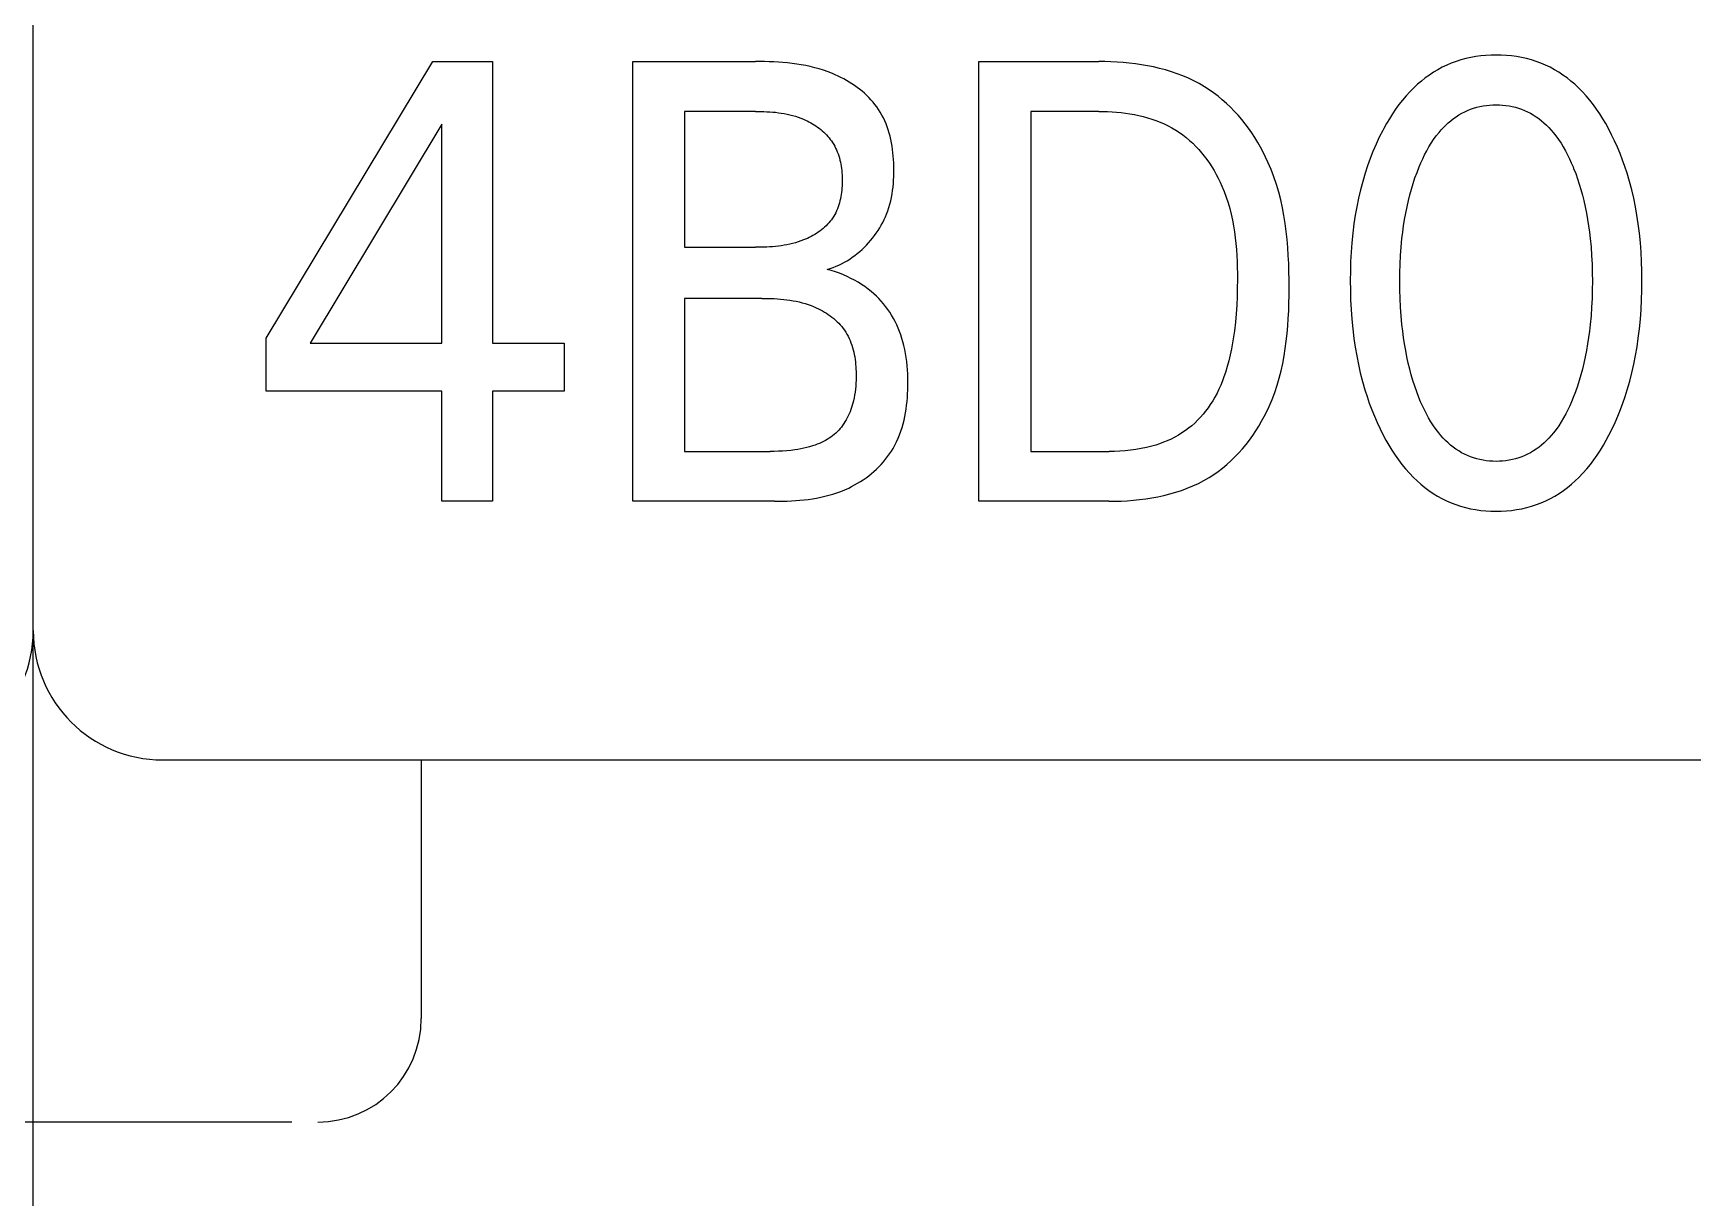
# Model space of a CAD drawing. Extents: x 10 to 952, y 6 to 232.
# Drawn here: x 757.808 to 762.495, y 145.66 to 148.95 of the extents above; entities that cross this region are included whole.
import ezdxf

# ---------------------------------------------------------------- set-up
doc = ezdxf.new("R2010")
doc.units = 0
doc.header["$LTSCALE"] = 5
doc.header["$MEASUREMENT"] = 0
doc.layers.get('0').update_dxf_attribs({"linetype": 'CONTINUOUS'})

msp = doc.modelspace()

# ---------------------------------------------------------------- linework, layer by layer
at = {"color": 7, "linetype": 'Continuous'}
for p, q in [((757.8081, 110.1429), (757.8081, 205.8637)), ((757.8081, 145.8738), (757.8081, 205.8637)), ((757.8081, 110.1429), (757.8081, 205.8637)), ((757.8081, 145.8738), (757.8081, 205.8637)), ((758.4657, 148.0879), (758.9366, 148.8696)), ((758.9366, 148.8696), (759.1054, 148.8696)), ((759.1054, 148.8696), (759.1054, 148.0738)), ((759.5014, 147.6275), (759.5014, 148.8696)), ((759.5014, 148.8696), (759.8474, 148.8696)), ((759.8604, 148.8696), (759.8474, 148.8696)), ((759.8733, 148.8694), (759.8604, 148.8696)), ((759.8863, 148.869), (759.8733, 148.8694)), ((759.8994, 148.8685), (759.8863, 148.869)), ((759.9124, 148.8678), (759.8994, 148.8685)), ((759.9254, 148.8668), (759.9124, 148.8678)), ((759.9383, 148.8657), (759.9254, 148.8668)), ((759.9513, 148.8642), (759.9383, 148.8657)), ((759.9642, 148.8625), (759.9513, 148.8642)), ((759.977, 148.8604), (759.9642, 148.8625)), ((759.9898, 148.8581), (759.977, 148.8604)), ((760.0026, 148.8554), (759.9898, 148.8581)), ((760.0152, 148.8523), (760.0026, 148.8554)), ((760.0278, 148.8488), (760.0152, 148.8523)), ((760.4788, 147.6275), (760.4788, 148.8696)), ((760.4788, 148.8696), (760.8172, 148.8696)), ((760.8344, 148.8695), (760.8172, 148.8696)), ((760.8516, 148.869), (760.8344, 148.8695)), ((760.8688, 148.8681), (760.8516, 148.869)), ((760.8861, 148.8669), (760.8688, 148.8681)), ((760.9034, 148.8652), (760.8861, 148.8669)), ((760.9207, 148.8632), (760.9034, 148.8652)), ((760.938, 148.8607), (760.9207, 148.8632)), ((760.9551, 148.8577), (760.938, 148.8607)), ((760.9722, 148.8543), (760.9551, 148.8577)), ((760.9891, 148.8504), (760.9722, 148.8543)), ((761.0058, 148.8459), (760.9891, 148.8504)), ((761.7872, 148.8534), (761.7748, 148.8466)), ((761.7999, 148.8595), (761.7872, 148.8534)), ((761.8128, 148.865), (761.7999, 148.8595)), ((761.8263, 148.87), (761.8128, 148.865)), ((761.8399, 148.8744), (761.8263, 148.87)), ((761.8537, 148.8781), (761.8399, 148.8744)), ((761.8677, 148.8812), (761.8537, 148.8781)), ((761.8819, 148.8837), (761.8677, 148.8812)), ((761.8961, 148.8857), (761.8819, 148.8837)), ((761.9105, 148.887), (761.8961, 148.8857)), ((761.9249, 148.8879), (761.9105, 148.887)), ((761.9393, 148.8881), (761.9249, 148.8879)), ((761.9537, 148.8879), (761.9393, 148.8881)), ((761.9682, 148.8871), (761.9537, 148.8879)), ((761.9825, 148.8857), (761.9682, 148.8871)), ((761.9968, 148.8838), (761.9825, 148.8857)), ((762.011, 148.8812), (761.9968, 148.8838)), ((762.025, 148.8781), (762.011, 148.8812)), ((762.0389, 148.8744), (762.025, 148.8781)), ((762.0526, 148.87), (762.0389, 148.8744)), ((762.066, 148.865), (762.0526, 148.87)), ((762.079, 148.8595), (762.066, 148.865)), ((762.0917, 148.8534), (762.079, 148.8595)), ((762.1041, 148.8466), (762.0917, 148.8534)), ((760.0402, 148.8449), (760.0278, 148.8488)), ((760.0526, 148.8406), (760.0402, 148.8449)), ((760.0649, 148.8358), (760.0526, 148.8406)), ((760.073, 148.8323), (760.0649, 148.8358)), ((760.0811, 148.8286), (760.073, 148.8323)), ((760.0891, 148.8247), (760.0811, 148.8286)), ((760.097, 148.8206), (760.0891, 148.8247)), ((760.1048, 148.8162), (760.097, 148.8206)), ((760.1125, 148.8117), (760.1048, 148.8162)), ((760.1201, 148.807), (760.1125, 148.8117)), ((760.1275, 148.802), (760.1201, 148.807)), ((761.0223, 148.8409), (761.0058, 148.8459)), ((761.0387, 148.8354), (761.0223, 148.8409)), ((761.0547, 148.8293), (761.0387, 148.8354)), ((761.0705, 148.8225), (761.0547, 148.8293)), ((761.086, 148.8152), (761.0705, 148.8225)), ((761.1011, 148.8072), (761.086, 148.8152)), ((761.1159, 148.7986), (761.1011, 148.8072)), ((761.7175, 148.8054), (761.7071, 148.7958)), ((761.7282, 148.8146), (761.7175, 148.8054)), ((761.7394, 148.8233), (761.7282, 148.8146)), ((761.7508, 148.8316), (761.7394, 148.8233)), ((761.7626, 148.8394), (761.7508, 148.8316)), ((761.7748, 148.8466), (761.7626, 148.8394)), ((762.1163, 148.8394), (762.1041, 148.8466)), ((762.1281, 148.8316), (762.1163, 148.8394)), ((762.1395, 148.8233), (762.1281, 148.8316)), ((762.1507, 148.8146), (762.1395, 148.8233)), ((762.1614, 148.8054), (762.1507, 148.8146)), ((762.1718, 148.7958), (762.1614, 148.8054)), ((760.1347, 148.7968), (760.1275, 148.802)), ((760.1418, 148.7915), (760.1347, 148.7968)), ((760.1486, 148.7859), (760.1418, 148.7915)), ((760.1553, 148.7801), (760.1486, 148.7859)), ((760.1618, 148.7742), (760.1553, 148.7801)), ((760.168, 148.768), (760.1618, 148.7742)), ((760.174, 148.7616), (760.168, 148.768)), ((760.1797, 148.7551), (760.174, 148.7616)), ((761.1289, 148.7902), (761.1159, 148.7986)), ((761.1416, 148.7813), (761.1289, 148.7902)), ((761.154, 148.7719), (761.1416, 148.7813)), ((761.1661, 148.7619), (761.154, 148.7719)), ((761.1777, 148.7516), (761.1661, 148.7619)), ((761.6747, 148.7604), (761.6649, 148.7479)), ((761.685, 148.7727), (761.6747, 148.7604)), ((761.6958, 148.7844), (761.685, 148.7727)), ((761.7071, 148.7958), (761.6958, 148.7844)), ((762.183, 148.7844), (762.1718, 148.7958)), ((762.1938, 148.7727), (762.183, 148.7844)), ((762.2041, 148.7604), (762.1938, 148.7727)), ((762.2139, 148.7478), (762.2041, 148.7604)), ((759.6475, 148.7288), (759.6475, 148.3449)), ((759.8474, 148.7288), (759.6475, 148.7288)), ((759.8474, 148.7288), (759.8555, 148.7287)), ((759.8555, 148.7287), (759.8637, 148.7286)), ((759.8637, 148.7286), (759.8718, 148.7284)), ((759.8718, 148.7284), (759.88, 148.728)), ((759.88, 148.728), (759.8882, 148.7276)), ((759.8882, 148.7276), (759.8964, 148.727)), ((759.8964, 148.727), (759.9045, 148.7262)), ((759.9045, 148.7262), (759.9126, 148.7252)), ((759.9126, 148.7252), (759.9207, 148.7241)), ((759.9207, 148.7241), (759.9288, 148.7228)), ((759.9288, 148.7228), (759.9368, 148.7212)), ((759.9368, 148.7212), (759.9448, 148.7195)), ((759.9448, 148.7195), (759.9527, 148.7175)), ((759.9527, 148.7175), (759.9606, 148.7152)), ((759.9606, 148.7152), (759.9683, 148.7127)), ((759.9683, 148.7127), (759.9761, 148.7099)), ((759.9761, 148.7099), (759.9837, 148.7068)), ((760.1852, 148.7483), (760.1797, 148.7551)), ((760.1904, 148.7414), (760.1852, 148.7483)), ((760.1953, 148.7343), (760.1904, 148.7414)), ((760.2002, 148.7265), (760.1953, 148.7343)), ((760.2047, 148.7186), (760.2002, 148.7265)), ((760.2089, 148.7104), (760.2047, 148.7186)), ((760.2128, 148.7021), (760.2089, 148.7104)), ((760.6249, 148.7288), (760.6249, 147.7683)), ((760.8172, 148.7288), (760.6249, 148.7288)), ((760.8172, 148.7288), (760.8297, 148.7287)), ((760.8297, 148.7287), (760.8423, 148.7283)), ((760.8423, 148.7283), (760.8548, 148.7276)), ((760.8548, 148.7276), (760.8675, 148.7267)), ((760.8675, 148.7267), (760.8801, 148.7255)), ((760.8801, 148.7255), (760.8927, 148.7239)), ((760.8927, 148.7239), (760.9052, 148.722)), ((760.9052, 148.722), (760.9177, 148.7198)), ((760.9177, 148.7198), (760.9302, 148.7173)), ((760.9302, 148.7173), (760.9425, 148.7143)), ((760.9425, 148.7143), (760.9547, 148.711)), ((760.9547, 148.711), (760.9667, 148.7073)), ((761.1891, 148.7407), (761.1777, 148.7516)), ((761.2, 148.7295), (761.1891, 148.7407)), ((761.2106, 148.7179), (761.2, 148.7295)), ((761.2209, 148.7059), (761.2106, 148.7179)), ((761.6465, 148.7217), (761.638, 148.7081)), ((761.6555, 148.7349), (761.6465, 148.7217)), ((761.6649, 148.7479), (761.6555, 148.7349)), ((761.8187, 148.7083), (761.8263, 148.7138)), ((761.8263, 148.7138), (761.8342, 148.7188)), ((761.8342, 148.7188), (761.8422, 148.7235)), ((761.8422, 148.7235), (761.8505, 148.7278)), ((761.8505, 148.7278), (761.8588, 148.7316)), ((761.8588, 148.7316), (761.8673, 148.7349)), ((761.8673, 148.7349), (761.8759, 148.7378)), ((761.8759, 148.7378), (761.8847, 148.7404)), ((761.8847, 148.7404), (761.8936, 148.7425)), ((761.8936, 148.7425), (761.9026, 148.7442)), ((761.9026, 148.7442), (761.9117, 148.7456)), ((761.9117, 148.7456), (761.9209, 148.7465)), ((761.9209, 148.7465), (761.9301, 148.7471)), ((761.9301, 148.7471), (761.9393, 148.7473)), ((761.9393, 148.7473), (761.9485, 148.7471)), ((761.9485, 148.7471), (761.9577, 148.7465)), ((761.9577, 148.7465), (761.9668, 148.7456)), ((761.9668, 148.7456), (761.9759, 148.7442)), ((761.9759, 148.7442), (761.9849, 148.7425)), ((761.9849, 148.7425), (761.9938, 148.7404)), ((761.9938, 148.7404), (762.0026, 148.7378)), ((762.0026, 148.7378), (762.0112, 148.7349)), ((762.0112, 148.7349), (762.0197, 148.7316)), ((762.0197, 148.7316), (762.028, 148.7278)), ((762.028, 148.7278), (762.0363, 148.7235)), ((762.0363, 148.7235), (762.0444, 148.7188)), ((762.0444, 148.7188), (762.0522, 148.7138)), ((762.0522, 148.7138), (762.0598, 148.7083)), ((762.2232, 148.7349), (762.2139, 148.7478)), ((762.2321, 148.7216), (762.2232, 148.7349)), ((762.2406, 148.7081), (762.2321, 148.7216)), ((758.9623, 148.6927), (758.5906, 148.0738)), ((758.9623, 148.0738), (758.9623, 148.6927)), ((759.9837, 148.7068), (759.9888, 148.7045)), ((759.9888, 148.7045), (759.9939, 148.702)), ((759.9939, 148.702), (759.9989, 148.6995)), ((759.9989, 148.6995), (760.0039, 148.6968)), ((760.0039, 148.6968), (760.0088, 148.6939)), ((760.0088, 148.6939), (760.0136, 148.6909)), ((760.0136, 148.6909), (760.0183, 148.6878)), ((760.0183, 148.6878), (760.023, 148.6846)), ((760.023, 148.6846), (760.0275, 148.6812)), ((760.0275, 148.6812), (760.0319, 148.6777)), ((760.0319, 148.6777), (760.0362, 148.6741)), ((760.0362, 148.6741), (760.0404, 148.6703)), ((760.0404, 148.6703), (760.0444, 148.6664)), ((760.0444, 148.6664), (760.0483, 148.6624)), ((760.0483, 148.6624), (760.0521, 148.6583)), ((760.2164, 148.6937), (760.2128, 148.7021)), ((760.2196, 148.685), (760.2164, 148.6937)), ((760.2226, 148.6763), (760.2196, 148.685)), ((760.2253, 148.6674), (760.2226, 148.6763)), ((760.2278, 148.6584), (760.2253, 148.6674)), ((760.9667, 148.7073), (760.9786, 148.7032)), ((760.9786, 148.7032), (760.9903, 148.6987)), ((760.9903, 148.6987), (761.0018, 148.6937)), ((761.0018, 148.6937), (761.013, 148.6883)), ((761.013, 148.6883), (761.024, 148.6824)), ((761.024, 148.6824), (761.0347, 148.6761)), ((761.0347, 148.6761), (761.0448, 148.6694)), ((761.0448, 148.6694), (761.0546, 148.6624)), ((761.0546, 148.6624), (761.0642, 148.6549)), ((761.2307, 148.6936), (761.2209, 148.7059)), ((761.2402, 148.681), (761.2307, 148.6936)), ((761.2492, 148.668), (761.2402, 148.681)), ((761.2579, 148.6548), (761.2492, 148.668)), ((761.6192, 148.6751), (761.6094, 148.6556)), ((761.622, 148.6804), (761.6192, 148.6751)), ((761.6298, 148.6943), (761.622, 148.6804)), ((761.638, 148.7081), (761.6298, 148.6943)), ((761.7703, 148.6596), (761.7781, 148.6694)), ((761.7781, 148.6694), (761.7842, 148.6765)), ((761.7842, 148.6765), (761.7906, 148.6834)), ((761.7906, 148.6834), (761.7973, 148.69)), ((761.7973, 148.69), (761.8042, 148.6964)), ((761.8042, 148.6964), (761.8113, 148.7025)), ((761.8113, 148.7025), (761.8187, 148.7083)), ((762.0598, 148.7083), (762.0672, 148.7025)), ((762.0672, 148.7025), (762.0744, 148.6964)), ((762.0744, 148.6964), (762.0813, 148.69)), ((762.0813, 148.69), (762.0879, 148.6834)), ((762.0879, 148.6834), (762.0943, 148.6765)), ((762.0943, 148.6765), (762.1005, 148.6694)), ((762.1005, 148.6694), (762.1083, 148.6596)), ((762.2488, 148.6943), (762.2406, 148.7081)), ((762.2565, 148.6804), (762.2488, 148.6943)), ((762.2655, 148.663), (762.2565, 148.6804)), ((762.274, 148.6454), (762.2655, 148.663)), ((760.0521, 148.6583), (760.0557, 148.6541)), ((760.0557, 148.6541), (760.0591, 148.6498)), ((760.0591, 148.6498), (760.0624, 148.6453)), ((760.0624, 148.6453), (760.0654, 148.6407)), ((760.0654, 148.6407), (760.0686, 148.6357)), ((760.0686, 148.6357), (760.0715, 148.6305)), ((760.0715, 148.6305), (760.0741, 148.6252)), ((760.0741, 148.6252), (760.0766, 148.6199)), ((760.0766, 148.6199), (760.0789, 148.6144)), ((760.2299, 148.6493), (760.2278, 148.6584)), ((760.2318, 148.6401), (760.2299, 148.6493)), ((760.2335, 148.6309), (760.2318, 148.6401)), ((760.2349, 148.6216), (760.2335, 148.6309)), ((760.2361, 148.6122), (760.2349, 148.6216)), ((761.0642, 148.6549), (761.0734, 148.647)), ((761.0734, 148.647), (761.0824, 148.6387)), ((761.0824, 148.6387), (761.091, 148.6301)), ((761.091, 148.6301), (761.0994, 148.6212)), ((761.0994, 148.6212), (761.1074, 148.6119)), ((761.2662, 148.6414), (761.2579, 148.6548)), ((761.274, 148.6277), (761.2662, 148.6414)), ((761.2815, 148.6138), (761.274, 148.6277)), ((761.5916, 148.6158), (761.5836, 148.5956)), ((761.6002, 148.6359), (761.5916, 148.6158)), ((761.6094, 148.6556), (761.6002, 148.6359)), ((761.7375, 148.6063), (761.7433, 148.6174)), ((761.7433, 148.6174), (761.7494, 148.6283)), ((761.7494, 148.6283), (761.756, 148.639)), ((761.756, 148.639), (761.7629, 148.6494)), ((761.7629, 148.6494), (761.7703, 148.6596)), ((762.1083, 148.6596), (762.1156, 148.6494)), ((762.1156, 148.6494), (762.1226, 148.639)), ((762.1226, 148.639), (762.1291, 148.6283)), ((762.1291, 148.6283), (762.1353, 148.6174)), ((762.1353, 148.6174), (762.1411, 148.6063)), ((762.282, 148.6276), (762.274, 148.6454)), ((762.2895, 148.6095), (762.282, 148.6276)), ((760.0789, 148.6144), (760.081, 148.6088)), ((760.081, 148.6088), (760.0829, 148.6031)), ((760.0829, 148.6031), (760.0846, 148.5974)), ((760.0846, 148.5974), (760.0862, 148.5915)), ((760.0862, 148.5915), (760.0875, 148.5857)), ((760.0875, 148.5857), (760.0887, 148.5797)), ((760.0887, 148.5797), (760.0897, 148.5737)), ((760.0897, 148.5737), (760.0906, 148.5676)), ((760.237, 148.6028), (760.2361, 148.6122)), ((760.2378, 148.5934), (760.237, 148.6028)), ((760.2383, 148.5839), (760.2378, 148.5934)), ((760.2387, 148.5745), (760.2383, 148.5839)), ((760.2388, 148.565), (760.2387, 148.5745)), ((761.1074, 148.6119), (761.1152, 148.6024)), ((761.1152, 148.6024), (761.1226, 148.5925)), ((761.1226, 148.5925), (761.1297, 148.5825)), ((761.1297, 148.5825), (761.1364, 148.5721)), ((761.1364, 148.5721), (761.1428, 148.5616)), ((761.2885, 148.5998), (761.2815, 148.6138)), ((761.2951, 148.5856), (761.2885, 148.5998)), ((761.3039, 148.5647), (761.2951, 148.5856)), ((761.5762, 148.5751), (761.5695, 148.5544)), ((761.5836, 148.5956), (761.5762, 148.5751)), ((761.7159, 148.5566), (761.722, 148.5721)), ((761.722, 148.5721), (761.7269, 148.5836)), ((761.7269, 148.5836), (761.732, 148.595)), ((761.732, 148.595), (761.7375, 148.6063)), ((762.1411, 148.6063), (762.1465, 148.595)), ((762.1465, 148.595), (762.1517, 148.5836)), ((762.1517, 148.5836), (762.1566, 148.5721)), ((762.1566, 148.5721), (762.1582, 148.5679)), ((762.2965, 148.5913), (762.2895, 148.6095)), ((762.303, 148.5729), (762.2965, 148.5913)), ((762.3091, 148.5544), (762.303, 148.5729)), ((760.0906, 148.5676), (760.0913, 148.5615)), ((760.0913, 148.5615), (760.0919, 148.5554)), ((760.0919, 148.5554), (760.0923, 148.5493)), ((760.0923, 148.5493), (760.0926, 148.5431)), ((760.0926, 148.5245), (760.0923, 148.5184)), ((760.0926, 148.5431), (760.0927, 148.5369)), ((760.0927, 148.5307), (760.0926, 148.5245)), ((760.0927, 148.5369), (760.0927, 148.5307)), ((760.2363, 148.5152), (760.2373, 148.525)), ((760.2373, 148.525), (760.238, 148.535)), ((760.238, 148.535), (760.2385, 148.5449)), ((760.2385, 148.5449), (760.2388, 148.555)), ((760.2388, 148.555), (760.2388, 148.565)), ((761.1428, 148.5616), (761.1489, 148.5509)), ((761.1489, 148.5509), (761.1547, 148.5401)), ((761.1547, 148.5401), (761.1601, 148.529)), ((761.1601, 148.529), (761.1652, 148.5179)), ((761.3118, 148.5435), (761.3039, 148.5647)), ((761.319, 148.5222), (761.3118, 148.5435)), ((761.3253, 148.5006), (761.319, 148.5222)), ((761.5625, 148.5309), (761.5563, 148.5073)), ((761.5695, 148.5544), (761.5625, 148.5309)), ((761.7002, 148.5092), (761.705, 148.5251)), ((761.705, 148.5251), (761.7102, 148.5409)), ((761.7102, 148.5409), (761.7159, 148.5566)), ((762.1582, 148.5679), (762.164, 148.5531)), ((762.164, 148.5531), (762.1693, 148.5381)), ((762.1693, 148.5381), (762.1742, 148.523)), ((762.1742, 148.523), (762.1788, 148.5078)), ((762.316, 148.5309), (762.3091, 148.5544)), ((762.3222, 148.5073), (762.316, 148.5309)), ((760.0863, 148.4762), (760.0848, 148.4704)), ((760.0877, 148.4821), (760.0863, 148.4762)), ((760.0888, 148.488), (760.0877, 148.4821)), ((760.0898, 148.494), (760.0888, 148.488)), ((760.0907, 148.5001), (760.0898, 148.494)), ((760.0914, 148.5061), (760.0907, 148.5001)), ((760.0919, 148.5122), (760.0914, 148.5061)), ((760.0923, 148.5184), (760.0919, 148.5122)), ((760.2271, 148.4668), (760.2296, 148.4763)), ((760.2296, 148.4763), (760.2317, 148.4859)), ((760.2317, 148.4859), (760.2335, 148.4956)), ((760.2335, 148.4956), (760.235, 148.5053)), ((760.235, 148.5053), (760.2363, 148.5152)), ((761.1652, 148.5179), (761.1716, 148.5023)), ((761.1716, 148.5023), (761.1774, 148.4865)), ((761.1774, 148.4865), (761.1826, 148.4705)), ((761.3309, 148.4788), (761.3253, 148.5006)), ((761.3358, 148.4568), (761.3309, 148.4788)), ((761.5508, 148.4834), (761.5459, 148.4595)), ((761.5563, 148.5073), (761.5508, 148.4834)), ((761.6877, 148.4593), (761.6917, 148.4771)), ((761.6917, 148.4771), (761.6958, 148.4932)), ((761.6958, 148.4932), (761.7002, 148.5092)), ((762.1788, 148.5078), (762.183, 148.4925)), ((762.183, 148.4925), (762.1868, 148.4771)), ((762.1868, 148.4771), (762.1909, 148.4593)), ((762.3278, 148.4834), (762.3222, 148.5073)), ((762.3327, 148.4595), (762.3278, 148.4834)), ((760.0686, 148.4324), (760.0654, 148.4275)), ((760.0716, 148.4375), (760.0686, 148.4324)), ((760.0743, 148.4427), (760.0716, 148.4375)), ((760.0768, 148.448), (760.0743, 148.4427)), ((760.0791, 148.4535), (760.0768, 148.448)), ((760.0812, 148.459), (760.0791, 148.4535)), ((760.0831, 148.4647), (760.0812, 148.459)), ((760.0848, 148.4704), (760.0831, 148.4647)), ((760.2109, 148.423), (760.2145, 148.4309)), ((760.2145, 148.4309), (760.2179, 148.4389)), ((760.2179, 148.4389), (760.2213, 148.4481)), ((760.2213, 148.4481), (760.2244, 148.4574)), ((760.2244, 148.4574), (760.2271, 148.4668)), ((761.1826, 148.4705), (761.1872, 148.4544)), ((761.1872, 148.4544), (761.1913, 148.4382)), ((761.1913, 148.4382), (761.1948, 148.4218)), ((761.34, 148.4347), (761.3358, 148.4568)), ((761.3436, 148.4123), (761.34, 148.4347)), ((761.5416, 148.4354), (761.5379, 148.4112)), ((761.5459, 148.4595), (761.5416, 148.4354)), ((761.6809, 148.4236), (761.6841, 148.4415)), ((761.6841, 148.4415), (761.6877, 148.4593)), ((762.1909, 148.4593), (762.1945, 148.4415)), ((762.1945, 148.4415), (762.1977, 148.4236)), ((762.337, 148.4354), (762.3327, 148.4595)), ((762.3406, 148.4112), (762.337, 148.4354)), ((760.015, 148.3812), (760.01, 148.3782)), ((760.02, 148.3843), (760.015, 148.3812)), ((760.0249, 148.3875), (760.02, 148.3843)), ((760.0296, 148.3909), (760.0249, 148.3875)), ((760.0342, 148.3944), (760.0296, 148.3909)), ((760.0387, 148.3981), (760.0342, 148.3944)), ((760.043, 148.4019), (760.0387, 148.3981)), ((760.0472, 148.4058), (760.043, 148.4019)), ((760.0512, 148.4099), (760.0472, 148.4058)), ((760.0551, 148.4141), (760.0512, 148.4099)), ((760.0587, 148.4184), (760.0551, 148.4141)), ((760.0622, 148.4229), (760.0587, 148.4184)), ((760.0654, 148.4275), (760.0622, 148.4229)), ((760.1839, 148.3779), (760.189, 148.3851)), ((760.189, 148.3851), (760.1939, 148.3924)), ((760.1939, 148.3924), (760.1985, 148.3998)), ((760.1985, 148.3998), (760.2029, 148.4074)), ((760.2029, 148.4074), (760.2071, 148.4151)), ((760.2071, 148.4151), (760.2109, 148.423)), ((761.1948, 148.4218), (761.1979, 148.4053)), ((761.1979, 148.4053), (761.2005, 148.3887)), ((761.2005, 148.3887), (761.2027, 148.372)), ((761.3466, 148.3899), (761.3436, 148.4123)), ((761.349, 148.3674), (761.3466, 148.3899)), ((761.5346, 148.3846), (761.5319, 148.3579)), ((761.5379, 148.4112), (761.5346, 148.3846)), ((761.6735, 148.3694), (761.6756, 148.3875)), ((761.6756, 148.3875), (761.6781, 148.4056)), ((761.6781, 148.4056), (761.6809, 148.4236)), ((762.1977, 148.4236), (762.2005, 148.4056)), ((762.2005, 148.4056), (762.2029, 148.3875)), ((762.2029, 148.3875), (762.205, 148.3694)), ((762.344, 148.3846), (762.3406, 148.4112)), ((762.3466, 148.3579), (762.344, 148.3846)), ((759.6475, 148.3449), (759.8474, 148.3449)), ((759.8555, 148.345), (759.8474, 148.3449)), ((759.8636, 148.3451), (759.8555, 148.345)), ((759.8718, 148.3453), (759.8636, 148.3451)), ((759.8799, 148.3456), (759.8718, 148.3453)), ((759.8881, 148.3461), (759.8799, 148.3456)), ((759.8962, 148.3466), (759.8881, 148.3461)), ((759.9043, 148.3473), (759.8962, 148.3466)), ((759.9124, 148.3482), (759.9043, 148.3473)), ((759.9205, 148.3493), (759.9124, 148.3482)), ((759.9285, 148.3505), (759.9205, 148.3493)), ((759.9366, 148.352), (759.9285, 148.3505)), ((759.9445, 148.3536), (759.9366, 148.352)), ((759.9525, 148.3555), (759.9445, 148.3536)), ((759.9604, 148.3576), (759.9525, 148.3555)), ((759.9682, 148.36), (759.9604, 148.3576)), ((759.976, 148.3627), (759.9682, 148.36)), ((759.9837, 148.3656), (759.976, 148.3627)), ((759.989, 148.3678), (759.9837, 148.3656)), ((759.9944, 148.3702), (759.989, 148.3678)), ((759.9997, 148.3727), (759.9944, 148.3702)), ((760.0049, 148.3754), (759.9997, 148.3727)), ((760.01, 148.3782), (760.0049, 148.3754)), ((760.1421, 148.3329), (760.1486, 148.3387)), ((760.1486, 148.3387), (760.155, 148.3447)), ((760.155, 148.3447), (760.1612, 148.351)), ((760.1612, 148.351), (760.1672, 148.3575)), ((760.1672, 148.3575), (760.173, 148.3641)), ((760.173, 148.3641), (760.1786, 148.3709)), ((760.1786, 148.3709), (760.1839, 148.3779)), ((761.2027, 148.372), (761.2045, 148.3553)), ((761.2045, 148.3553), (761.2059, 148.3385)), ((761.2059, 148.3385), (761.207, 148.3217)), ((761.351, 148.3447), (761.349, 148.3674)), ((761.3525, 148.322), (761.351, 148.3447)), ((761.5319, 148.3579), (761.5299, 148.3311)), ((761.6696, 148.3213), (761.6713, 148.3454)), ((761.6713, 148.3454), (761.6735, 148.3694)), ((762.205, 148.3694), (762.2073, 148.3454)), ((762.2073, 148.3454), (762.209, 148.3213)), ((762.3486, 148.3311), (762.3466, 148.3579)), ((760.0587, 148.2851), (760.067, 148.288)), ((760.067, 148.288), (760.0752, 148.2912)), ((760.0752, 148.2912), (760.0832, 148.2948)), ((760.0832, 148.2948), (760.0911, 148.2986)), ((760.0911, 148.2986), (760.0989, 148.3027)), ((760.0989, 148.3027), (760.1065, 148.3071)), ((760.1065, 148.3071), (760.1139, 148.3118)), ((760.1139, 148.3118), (760.1212, 148.3167)), ((760.1212, 148.3167), (760.1283, 148.3218)), ((760.1283, 148.3218), (760.1353, 148.3272)), ((760.1353, 148.3272), (760.1421, 148.3329)), ((761.207, 148.3217), (761.2078, 148.3048)), ((761.2078, 148.3048), (761.2083, 148.2879)), ((761.2083, 148.2879), (761.2086, 148.2711)), ((761.3536, 148.2992), (761.3525, 148.322)), ((761.3543, 148.2763), (761.3536, 148.2992)), ((761.5285, 148.3044), (761.5277, 148.2776)), ((761.5299, 148.3311), (761.5285, 148.3044)), ((761.6677, 148.2731), (761.6684, 148.2972)), ((761.6684, 148.2972), (761.6696, 148.3213)), ((762.209, 148.3213), (762.2102, 148.2972)), ((762.2102, 148.2972), (762.2108, 148.2731)), ((762.35, 148.3044), (762.3486, 148.3311)), ((762.3509, 148.2776), (762.35, 148.3044)), ((760.0503, 148.2824), (760.0587, 148.2851)), ((760.0619, 148.2791), (760.0503, 148.2824)), ((760.0734, 148.2754), (760.0619, 148.2791)), ((760.0848, 148.2714), (760.0734, 148.2754)), ((760.0961, 148.2669), (760.0848, 148.2714)), ((760.1067, 148.2622), (760.0961, 148.2669)), ((760.1171, 148.2572), (760.1067, 148.2622)), ((760.1274, 148.2518), (760.1171, 148.2572)), ((760.1375, 148.2461), (760.1274, 148.2518)), ((760.1471, 148.2401), (760.1375, 148.2461)), ((761.2087, 148.2543), (761.2085, 148.2299)), ((761.2086, 148.2711), (761.2087, 148.2543)), ((761.3547, 148.2534), (761.3543, 148.2763)), ((761.3548, 148.2305), (761.3547, 148.2534)), ((761.5277, 148.2776), (761.5274, 148.2507)), ((761.5274, 148.2507), (761.5277, 148.2235)), ((761.6675, 148.249), (761.6677, 148.2731)), ((761.6677, 148.2245), (761.6675, 148.249)), ((762.2108, 148.2731), (762.2111, 148.249)), ((762.2111, 148.249), (762.2109, 148.2245)), ((762.3511, 148.2507), (762.3509, 148.2776)), ((762.3509, 148.2235), (762.3511, 148.2507)), ((759.6475, 148.2006), (759.6475, 147.7683)), ((759.8656, 148.2006), (759.6475, 148.2006)), ((759.8656, 148.2006), (759.8744, 148.2005)), ((759.8744, 148.2005), (759.8833, 148.2004)), ((759.8833, 148.2004), (759.8921, 148.2001)), ((759.8921, 148.2001), (759.901, 148.1998)), ((759.901, 148.1998), (759.9099, 148.1992)), ((759.9099, 148.1992), (759.9187, 148.1986)), ((759.9187, 148.1986), (759.9276, 148.1977)), ((759.9276, 148.1977), (759.9364, 148.1967)), ((759.9364, 148.1967), (759.9452, 148.1955)), ((759.9452, 148.1955), (759.9539, 148.1941)), ((759.9539, 148.1941), (759.9627, 148.1924)), ((760.1565, 148.2337), (760.1471, 148.2401)), ((760.1656, 148.227), (760.1565, 148.2337)), ((760.1745, 148.2199), (760.1656, 148.227)), ((760.1819, 148.2135), (760.1745, 148.2199)), ((760.1891, 148.2068), (760.1819, 148.2135)), ((760.1961, 148.1998), (760.1891, 148.2068)), ((760.2028, 148.1926), (760.1961, 148.1998)), ((761.2078, 148.2057), (761.2067, 148.1815)), ((761.2085, 148.2299), (761.2078, 148.2057)), ((761.3542, 148.1873), (761.3546, 148.2089)), ((761.3546, 148.2089), (761.3548, 148.2305)), ((761.5277, 148.2235), (761.5285, 148.1962)), ((761.5285, 148.1962), (761.5298, 148.169)), ((761.6684, 148.2), (761.6677, 148.2245)), ((761.6695, 148.1756), (761.6684, 148.2)), ((762.2102, 148.2), (762.209, 148.1756)), ((762.2109, 148.2245), (762.2102, 148.2)), ((762.3487, 148.1692), (762.3501, 148.1963)), ((762.3501, 148.1963), (762.3509, 148.2235)), ((759.9627, 148.1924), (759.9713, 148.1905)), ((759.9713, 148.1905), (759.9799, 148.1883)), ((759.9799, 148.1883), (759.9885, 148.1859)), ((759.9885, 148.1859), (759.9969, 148.1832)), ((759.9969, 148.1832), (760.0053, 148.1801)), ((760.0053, 148.1801), (760.0136, 148.1768)), ((760.0136, 148.1768), (760.0195, 148.1742)), ((760.0195, 148.1742), (760.0254, 148.1714)), ((760.0254, 148.1714), (760.0311, 148.1685)), ((760.0311, 148.1685), (760.0368, 148.1654)), ((760.0368, 148.1654), (760.0424, 148.1621)), ((760.0424, 148.1621), (760.0479, 148.1587)), ((760.0479, 148.1587), (760.0533, 148.1551)), ((760.0533, 148.1551), (760.0586, 148.1513)), ((760.0586, 148.1513), (760.0637, 148.1474)), ((760.0637, 148.1474), (760.0687, 148.1434)), ((760.2092, 148.1852), (760.2028, 148.1926)), ((760.2154, 148.1775), (760.2092, 148.1852)), ((760.2212, 148.1696), (760.2154, 148.1775)), ((760.2268, 148.1614), (760.2212, 148.1696)), ((760.2321, 148.1531), (760.2268, 148.1614)), ((760.2373, 148.1442), (760.2321, 148.1531)), ((761.2051, 148.1574), (761.203, 148.1333)), ((761.2067, 148.1815), (761.2051, 148.1574)), ((761.3525, 148.1442), (761.3535, 148.1657)), ((761.3535, 148.1657), (761.3542, 148.1873)), ((761.5298, 148.169), (761.5318, 148.1418)), ((761.6712, 148.1512), (761.6695, 148.1756)), ((761.6734, 148.1268), (761.6712, 148.1512)), ((762.2073, 148.1512), (762.2051, 148.1268)), ((762.209, 148.1756), (762.2073, 148.1512)), ((762.3467, 148.1421), (762.3487, 148.1692)), ((760.0687, 148.1434), (760.0736, 148.1392)), ((760.0736, 148.1392), (760.0783, 148.1348)), ((760.0783, 148.1348), (760.0828, 148.1303)), ((760.0828, 148.1303), (760.0871, 148.1256)), ((760.0871, 148.1256), (760.0913, 148.1208)), ((760.0913, 148.1208), (760.0952, 148.1158)), ((760.0952, 148.1158), (760.099, 148.1107)), ((760.099, 148.1107), (760.1025, 148.1055)), ((760.1025, 148.1055), (760.106, 148.0997)), ((760.2421, 148.1352), (760.2373, 148.1442)), ((760.2465, 148.1259), (760.2421, 148.1352)), ((760.2507, 148.1165), (760.2465, 148.1259)), ((760.2545, 148.1069), (760.2507, 148.1165)), ((760.258, 148.0973), (760.2545, 148.1069)), ((761.2002, 148.1093), (761.1978, 148.0922)), ((761.203, 148.1333), (761.2002, 148.1093)), ((761.3468, 148.0801), (761.3492, 148.1013)), ((761.3492, 148.1013), (761.351, 148.1227)), ((761.351, 148.1227), (761.3525, 148.1442)), ((761.5318, 148.1418), (761.5345, 148.1147)), ((761.5345, 148.1147), (761.5378, 148.0876)), ((761.6755, 148.1084), (761.6734, 148.1268)), ((761.6779, 148.0901), (761.6755, 148.1084)), ((762.203, 148.1084), (762.2006, 148.0901)), ((762.2051, 148.1268), (762.203, 148.1084)), ((762.3408, 148.088), (762.3441, 148.115)), ((762.3441, 148.115), (762.3467, 148.1421)), ((758.4657, 147.9382), (758.4657, 148.0879)), ((758.5906, 148.0738), (758.9623, 148.0738)), ((759.1054, 148.0738), (759.3076, 148.0738)), ((759.3076, 148.0738), (759.3076, 147.9382)), ((760.106, 148.0997), (760.1092, 148.0937)), ((760.1092, 148.0937), (760.1122, 148.0877)), ((760.1122, 148.0877), (760.115, 148.0814)), ((760.115, 148.0814), (760.1175, 148.0751)), ((760.1175, 148.0751), (760.1197, 148.0687)), ((760.1197, 148.0687), (760.1218, 148.0621)), ((760.1218, 148.0621), (760.1236, 148.0555)), ((760.1236, 148.0555), (760.1253, 148.0488)), ((760.2612, 148.0875), (760.258, 148.0973)), ((760.2641, 148.0777), (760.2612, 148.0875)), ((760.2667, 148.0677), (760.2641, 148.0777)), ((760.2692, 148.0564), (760.2667, 148.0677)), ((760.2714, 148.045), (760.2692, 148.0564)), ((761.1919, 148.0582), (761.1883, 148.0413)), ((761.1951, 148.0752), (761.1919, 148.0582)), ((761.1978, 148.0922), (761.1951, 148.0752)), ((761.3406, 148.0379), (761.344, 148.0589)), ((761.344, 148.0589), (761.3468, 148.0801)), ((761.5378, 148.0876), (761.5414, 148.063)), ((761.5414, 148.063), (761.5456, 148.0385)), ((761.6807, 148.0718), (761.6779, 148.0901)), ((761.6839, 148.0536), (761.6807, 148.0718)), ((761.6874, 148.0354), (761.6839, 148.0536)), ((762.1947, 148.0536), (762.1911, 148.0354)), ((762.1978, 148.0718), (762.1947, 148.0536)), ((762.2006, 148.0901), (762.1978, 148.0718)), ((762.333, 148.0389), (762.3372, 148.0634)), ((762.3372, 148.0634), (762.3408, 148.088)), ((760.1253, 148.0488), (760.1267, 148.042)), ((760.1267, 148.042), (760.128, 148.0352)), ((760.128, 148.0352), (760.129, 148.0283)), ((760.129, 148.0283), (760.1299, 148.0214)), ((760.1299, 148.0214), (760.1307, 148.0144)), ((760.1307, 148.0144), (760.1312, 148.0075)), ((760.1312, 148.0075), (760.1316, 148.0005)), ((760.2733, 148.0336), (760.2714, 148.045)), ((760.2748, 148.0221), (760.2733, 148.0336)), ((760.2761, 148.0105), (760.2748, 148.0221)), ((760.277, 147.9989), (760.2761, 148.0105)), ((761.1798, 148.0079), (761.1747, 147.9913)), ((761.1843, 148.0245), (761.1798, 148.0079)), ((761.1883, 148.0413), (761.1843, 148.0245)), ((761.332, 147.9962), (761.3366, 148.017)), ((761.3366, 148.017), (761.3406, 148.0379)), ((761.5456, 148.0385), (761.5504, 148.0142)), ((761.5504, 148.0142), (761.5558, 147.99)), ((761.6914, 148.0174), (761.6874, 148.0354)), ((761.6954, 148.001), (761.6914, 148.0174)), ((762.1872, 148.0174), (762.1832, 148.001)), ((762.1911, 148.0354), (762.1872, 148.0174)), ((762.3227, 147.9903), (762.3282, 148.0146)), ((762.3282, 148.0146), (762.333, 148.0389)), ((760.1315, 147.961), (760.1308, 147.9526)), ((760.1319, 147.9695), (760.1315, 147.961)), ((760.1316, 148.0005), (760.1319, 147.9936)), ((760.1319, 147.9936), (760.1321, 147.9866)), ((760.1321, 147.9781), (760.1319, 147.9695)), ((760.1321, 147.9866), (760.1321, 147.9781)), ((760.2776, 147.9872), (760.277, 147.9989)), ((760.278, 147.9755), (760.2776, 147.9872)), ((760.2782, 147.9638), (760.278, 147.9755)), ((760.2781, 147.9529), (760.2782, 147.9638)), ((761.1663, 147.9676), (761.1616, 147.9559)), ((761.1706, 147.9794), (761.1663, 147.9676)), ((761.1747, 147.9913), (761.1706, 147.9794)), ((761.3208, 147.9553), (761.3268, 147.9756)), ((761.3268, 147.9756), (761.332, 147.9962)), ((761.5558, 147.99), (761.562, 147.9659)), ((761.562, 147.9659), (761.5688, 147.942)), ((761.6997, 147.9847), (761.6954, 148.001)), ((761.7045, 147.9685), (761.6997, 147.9847)), ((761.7096, 147.9524), (761.7045, 147.9685)), ((762.1741, 147.9685), (762.1689, 147.9524)), ((762.1788, 147.9847), (762.1741, 147.9685)), ((762.1832, 148.001), (762.1788, 147.9847)), ((762.3098, 147.9424), (762.3166, 147.9663)), ((762.3166, 147.9663), (762.3227, 147.9903)), ((758.9623, 147.9382), (758.4657, 147.9382)), ((758.9623, 147.6275), (758.9623, 147.9382)), ((759.1054, 147.9382), (759.1054, 147.6275)), ((759.3076, 147.9382), (759.1054, 147.9382)), ((760.126, 147.9192), (760.1242, 147.9109)), ((760.1276, 147.9275), (760.126, 147.9192)), ((760.1289, 147.9358), (760.1276, 147.9275)), ((760.13, 147.9442), (760.1289, 147.9358)), ((760.1308, 147.9526), (760.13, 147.9442)), ((760.2758, 147.9096), (760.2767, 147.9204)), ((760.2767, 147.9204), (760.2774, 147.9313)), ((760.2774, 147.9313), (760.2779, 147.9421)), ((760.2779, 147.9421), (760.2781, 147.9529)), ((761.1452, 147.9219), (761.1389, 147.911)), ((761.1511, 147.933), (761.1452, 147.9219)), ((761.1565, 147.9444), (761.1511, 147.933)), ((761.1616, 147.9559), (761.1565, 147.9444)), ((761.2983, 147.8955), (761.3066, 147.9152)), ((761.3066, 147.9152), (761.3141, 147.9351)), ((761.3141, 147.9351), (761.3208, 147.9553)), ((761.5688, 147.942), (761.5747, 147.9232)), ((761.5747, 147.9232), (761.5811, 147.9046)), ((761.7152, 147.9364), (761.7096, 147.9524)), ((761.7212, 147.9206), (761.7152, 147.9364)), ((761.7261, 147.9088), (761.7212, 147.9206)), ((762.1573, 147.9206), (762.1525, 147.9088)), ((762.1633, 147.9364), (762.1573, 147.9206)), ((762.1689, 147.9524), (762.1633, 147.9364)), ((762.2974, 147.9049), (762.3038, 147.9236)), ((762.3038, 147.9236), (762.3098, 147.9424)), ((760.1096, 147.8686), (760.1068, 147.8628)), ((760.1122, 147.8744), (760.1096, 147.8686)), ((760.1147, 147.8803), (760.1122, 147.8744)), ((760.1169, 147.8864), (760.1147, 147.8803)), ((760.119, 147.8924), (760.1169, 147.8864)), ((760.1209, 147.8986), (760.119, 147.8924)), ((760.1226, 147.9047), (760.1209, 147.8986)), ((760.1242, 147.9109), (760.1226, 147.9047)), ((760.2672, 147.8562), (760.2695, 147.8667)), ((760.2695, 147.8667), (760.2715, 147.8774)), ((760.2715, 147.8774), (760.2732, 147.888)), ((760.2732, 147.888), (760.2746, 147.8988)), ((760.2746, 147.8988), (760.2758, 147.9096)), ((761.1118, 147.8731), (761.1042, 147.8646)), ((761.1189, 147.8819), (761.1118, 147.8731)), ((761.1258, 147.891), (761.1189, 147.8819)), ((761.1322, 147.9004), (761.1258, 147.891)), ((761.1389, 147.911), (761.1322, 147.9004)), ((761.2771, 147.8534), (761.2846, 147.8673)), ((761.2846, 147.8673), (761.2916, 147.8813)), ((761.2916, 147.8813), (761.2983, 147.8955)), ((761.5811, 147.9046), (761.588, 147.8861)), ((761.588, 147.8861), (761.5954, 147.8678)), ((761.5954, 147.8678), (761.6033, 147.8497)), ((761.7312, 147.897), (761.7261, 147.9088)), ((761.7367, 147.8854), (761.7312, 147.897)), ((761.7425, 147.874), (761.7367, 147.8854)), ((761.7486, 147.8627), (761.7425, 147.874)), ((762.1361, 147.874), (762.1299, 147.8627)), ((762.1419, 147.8854), (762.1361, 147.874)), ((762.1473, 147.897), (762.1419, 147.8854)), ((762.1525, 147.9088), (762.1473, 147.897)), ((762.2753, 147.8498), (762.2831, 147.8679)), ((762.2831, 147.8679), (762.2905, 147.8863)), ((762.2905, 147.8863), (762.2974, 147.9049)), ((760.0745, 147.82), (760.0701, 147.816)), ((760.0787, 147.824), (760.0745, 147.82)), ((760.0827, 147.8283), (760.0787, 147.824)), ((760.0866, 147.8327), (760.0827, 147.8283)), ((760.0903, 147.8372), (760.0866, 147.8327)), ((760.0939, 147.8419), (760.0903, 147.8372)), ((760.0973, 147.8467), (760.0939, 147.8419)), ((760.1004, 147.8517), (760.0973, 147.8467)), ((760.1037, 147.8572), (760.1004, 147.8517)), ((760.1068, 147.8628), (760.1037, 147.8572)), ((760.2547, 147.8153), (760.2583, 147.8253)), ((760.2583, 147.8253), (760.2616, 147.8355)), ((760.2616, 147.8355), (760.2646, 147.8458)), ((760.2646, 147.8458), (760.2672, 147.8562)), ((761.0521, 147.8204), (761.0422, 147.8143)), ((761.0618, 147.827), (761.0521, 147.8204)), ((761.0709, 147.8338), (761.0618, 147.827)), ((761.0797, 147.8409), (761.0709, 147.8338)), ((761.0882, 147.8485), (761.0797, 147.8409)), ((761.0964, 147.8564), (761.0882, 147.8485)), ((761.1042, 147.8646), (761.0964, 147.8564)), ((761.2519, 147.8133), (761.2607, 147.8264)), ((761.2607, 147.8264), (761.2691, 147.8398)), ((761.2691, 147.8398), (761.2771, 147.8534)), ((761.6033, 147.8497), (761.6116, 147.8318)), ((761.6116, 147.8318), (761.6205, 147.8141)), ((761.7552, 147.8517), (761.7486, 147.8627)), ((761.7621, 147.841), (761.7552, 147.8517)), ((761.7696, 147.8305), (761.7621, 147.841)), ((761.7774, 147.8204), (761.7696, 147.8305)), ((761.7836, 147.8131), (761.7774, 147.8204)), ((762.1011, 147.8204), (762.095, 147.8131)), ((762.109, 147.8305), (762.1011, 147.8204)), ((762.1164, 147.841), (762.109, 147.8305)), ((762.1234, 147.8517), (762.1164, 147.841)), ((762.1299, 147.8627), (762.1234, 147.8517)), ((762.258, 147.8141), (762.2669, 147.8318)), ((762.2669, 147.8318), (762.2753, 147.8498)), ((759.9593, 147.7728), (759.9476, 147.7713)), ((759.9676, 147.7741), (759.9593, 147.7728)), ((759.9759, 147.7755), (759.9676, 147.7741)), ((759.9841, 147.7772), (759.9759, 147.7755)), ((759.9924, 147.7791), (759.9841, 147.7772)), ((760.0005, 147.7812), (759.9924, 147.7791)), ((760.0086, 147.7836), (760.0005, 147.7812)), ((760.0166, 147.7863), (760.0086, 147.7836)), ((760.0224, 147.7885), (760.0166, 147.7863)), ((760.0282, 147.7908), (760.0224, 147.7885)), ((760.0339, 147.7933), (760.0282, 147.7908)), ((760.0396, 147.796), (760.0339, 147.7933)), ((760.0451, 147.7989), (760.0396, 147.796)), ((760.0505, 147.802), (760.0451, 147.7989)), ((760.0558, 147.8053), (760.0505, 147.802)), ((760.0609, 147.8088), (760.0558, 147.8053)), ((760.0656, 147.8123), (760.0609, 147.8088)), ((760.0701, 147.816), (760.0656, 147.8123)), ((760.2315, 147.7689), (760.2364, 147.7769)), ((760.2364, 147.7769), (760.2416, 147.7862)), ((760.2416, 147.7862), (760.2463, 147.7957)), ((760.2463, 147.7957), (760.2507, 147.8054)), ((760.2507, 147.8054), (760.2547, 147.8153)), ((760.9222, 147.7736), (760.9072, 147.7716)), ((760.9371, 147.7762), (760.9222, 147.7736)), ((760.9519, 147.7793), (760.9371, 147.7762)), ((760.9666, 147.783), (760.9519, 147.7793)), ((760.9779, 147.7863), (760.9666, 147.783)), ((760.989, 147.79), (760.9779, 147.7863)), ((761, 147.794), (760.989, 147.79)), ((761.0108, 147.7985), (761, 147.794)), ((761.0215, 147.8033), (761.0108, 147.7985)), ((761.0319, 147.8086), (761.0215, 147.8033)), ((761.0422, 147.8143), (761.0319, 147.8086)), ((761.2125, 147.7641), (761.2229, 147.7759)), ((761.2229, 147.7759), (761.233, 147.788)), ((761.233, 147.788), (761.2426, 147.8005)), ((761.2426, 147.8005), (761.2519, 147.8133)), ((761.6205, 147.8141), (761.6283, 147.7997)), ((761.6283, 147.7997), (761.6364, 147.7855)), ((761.6364, 147.7855), (761.645, 147.7715)), ((761.7899, 147.806), (761.7836, 147.8131)), ((761.7966, 147.7991), (761.7899, 147.806)), ((761.8035, 147.7926), (761.7966, 147.7991)), ((761.8107, 147.7863), (761.8035, 147.7926)), ((761.8181, 147.7803), (761.8107, 147.7863)), ((761.8257, 147.7747), (761.8181, 147.7803)), ((761.8336, 147.7695), (761.8257, 147.7747)), ((762.0528, 147.7747), (762.0449, 147.7695)), ((762.0605, 147.7803), (762.0528, 147.7747)), ((762.0679, 147.7863), (762.0605, 147.7803)), ((762.075, 147.7926), (762.0679, 147.7863)), ((762.082, 147.7991), (762.075, 147.7926)), ((762.0886, 147.806), (762.082, 147.7991)), ((762.095, 147.8131), (762.0886, 147.806)), ((762.2337, 147.7715), (762.2422, 147.7855)), ((762.2422, 147.7855), (762.2503, 147.7997)), ((762.2503, 147.7997), (762.258, 147.8141)), ((759.6475, 147.7683), (759.889, 147.7683)), ((759.9008, 147.7684), (759.889, 147.7683)), ((759.9125, 147.7688), (759.9008, 147.7684)), ((759.9242, 147.7693), (759.9125, 147.7688)), ((759.9359, 147.7702), (759.9242, 147.7693)), ((759.9476, 147.7713), (759.9359, 147.7702)), ((760.1893, 147.7182), (760.1961, 147.7249)), ((760.1961, 147.7249), (760.2026, 147.7317)), ((760.2026, 147.7317), (760.209, 147.7388)), ((760.209, 147.7388), (760.215, 147.746)), ((760.215, 147.746), (760.2208, 147.7535)), ((760.2208, 147.7535), (760.2263, 147.7611)), ((760.2263, 147.7611), (760.2315, 147.7689)), ((760.6249, 147.7683), (760.8468, 147.7683)), ((760.8619, 147.7685), (760.8468, 147.7683)), ((760.877, 147.7691), (760.8619, 147.7685)), ((760.8921, 147.7701), (760.877, 147.7691)), ((760.9072, 147.7716), (760.8921, 147.7701)), ((761.1668, 147.7213), (761.1788, 147.7313)), ((761.1788, 147.7313), (761.1904, 147.7418)), ((761.1904, 147.7418), (761.2016, 147.7527)), ((761.2016, 147.7527), (761.2125, 147.7641)), ((761.645, 147.7715), (761.6539, 147.7578)), ((761.6539, 147.7578), (761.6633, 147.7444)), ((761.6633, 147.7444), (761.6732, 147.7314)), ((761.6732, 147.7314), (761.6835, 147.7187)), ((761.8417, 147.7646), (761.8336, 147.7695)), ((761.8501, 147.7602), (761.8417, 147.7646)), ((761.8584, 147.7563), (761.8501, 147.7602)), ((761.8669, 147.7529), (761.8584, 147.7563)), ((761.8756, 147.7499), (761.8669, 147.7529)), ((761.8844, 147.7473), (761.8756, 147.7499)), ((761.8934, 147.7451), (761.8844, 147.7473)), ((761.9024, 147.7433), (761.8934, 147.7451)), ((761.9116, 147.7419), (761.9024, 147.7433)), ((761.9208, 147.7409), (761.9116, 147.7419)), ((761.93, 147.7403), (761.9208, 147.7409)), ((761.9393, 147.7401), (761.93, 147.7403)), ((761.9485, 147.7403), (761.9393, 147.7401)), ((761.9578, 147.7409), (761.9485, 147.7403)), ((761.967, 147.7419), (761.9578, 147.7409)), ((761.9761, 147.7433), (761.967, 147.7419)), ((761.9852, 147.7451), (761.9761, 147.7433)), ((761.9941, 147.7473), (761.9852, 147.7451)), ((762.003, 147.7499), (761.9941, 147.7473)), ((762.0116, 147.7529), (762.003, 147.7499)), ((762.0201, 147.7563), (762.0116, 147.7529)), ((762.0284, 147.7602), (762.0201, 147.7563)), ((762.0368, 147.7646), (762.0284, 147.7602)), ((762.0449, 147.7695), (762.0368, 147.7646)), ((762.1953, 147.7187), (762.2056, 147.7314)), ((762.2056, 147.7314), (762.2154, 147.7444)), ((762.2154, 147.7444), (762.2248, 147.7578)), ((762.2248, 147.7578), (762.2337, 147.7715)), ((760.1278, 147.6735), (760.1361, 147.6782)), ((760.1361, 147.6782), (760.1442, 147.6832)), ((760.1442, 147.6832), (760.1522, 147.6884)), ((760.1522, 147.6884), (760.16, 147.6939)), ((760.16, 147.6939), (760.1676, 147.6996)), ((760.1676, 147.6996), (760.175, 147.7056)), ((760.175, 147.7056), (760.1823, 147.7118)), ((760.1823, 147.7118), (760.1893, 147.7182)), ((761.0986, 147.678), (761.1139, 147.6859)), ((761.1139, 147.6859), (761.1287, 147.6945)), ((761.1287, 147.6945), (761.1417, 147.7029)), ((761.1417, 147.7029), (761.1544, 147.7118)), ((761.1544, 147.7118), (761.1668, 147.7213)), ((761.6835, 147.7187), (761.6944, 147.7065)), ((761.6944, 147.7065), (761.7058, 147.6948)), ((761.7058, 147.6948), (761.7161, 147.6849)), ((761.7161, 147.6849), (761.7269, 147.6754)), ((762.152, 147.6754), (762.1628, 147.6849)), ((762.1628, 147.6849), (762.1731, 147.6948)), ((762.1731, 147.6948), (762.1845, 147.7065)), ((762.1845, 147.7065), (762.1953, 147.7187)), ((759.9732, 147.6303), (759.9851, 147.6315)), ((759.9851, 147.6315), (759.9969, 147.6329)), ((759.9969, 147.6329), (760.0087, 147.6346)), ((760.0087, 147.6346), (760.0204, 147.6366)), ((760.0204, 147.6366), (760.0321, 147.6389)), ((760.0321, 147.6389), (760.0437, 147.6415)), ((760.0437, 147.6415), (760.0552, 147.6444)), ((760.0552, 147.6444), (760.0666, 147.6477)), ((760.0666, 147.6477), (760.0779, 147.6514)), ((760.0779, 147.6514), (760.0891, 147.6555)), ((760.0891, 147.6555), (760.1001, 147.6599)), ((760.1001, 147.6599), (760.111, 147.6648)), ((760.111, 147.6648), (760.1194, 147.669)), ((760.1194, 147.669), (760.1278, 147.6735)), ((760.915, 147.6304), (760.9324, 147.6321)), ((760.9324, 147.6321), (760.9497, 147.6343)), ((760.9497, 147.6343), (760.9669, 147.637)), ((760.9669, 147.637), (760.9841, 147.6402)), ((760.9841, 147.6402), (761.0011, 147.6438)), ((761.0011, 147.6438), (761.0179, 147.648)), ((761.0179, 147.648), (761.0346, 147.6528)), ((761.0346, 147.6528), (761.051, 147.6582)), ((761.051, 147.6582), (761.0672, 147.6641)), ((761.0672, 147.6641), (761.0831, 147.6707)), ((761.0831, 147.6707), (761.0986, 147.678)), ((761.7269, 147.6754), (761.7381, 147.6664)), ((761.7381, 147.6664), (761.7496, 147.6578)), ((761.7496, 147.6578), (761.7614, 147.6498)), ((761.7614, 147.6498), (761.7736, 147.6422)), ((761.7736, 147.6422), (761.7861, 147.6353)), ((761.7861, 147.6353), (761.7989, 147.6289)), ((762.08, 147.6289), (762.0928, 147.6353)), ((762.0928, 147.6353), (762.1053, 147.6422)), ((762.1053, 147.6422), (762.1175, 147.6497)), ((762.1175, 147.6497), (762.1293, 147.6578)), ((762.1293, 147.6578), (762.1409, 147.6664)), ((762.1409, 147.6664), (762.152, 147.6754)), ((759.1054, 147.6275), (758.9623, 147.6275)), ((759.9019, 147.6275), (759.5014, 147.6275)), ((759.9019, 147.6275), (759.9137, 147.6275)), ((759.9137, 147.6275), (759.9256, 147.6277)), ((759.9256, 147.6277), (759.9375, 147.6281)), ((759.9375, 147.6281), (759.9494, 147.6286)), ((759.9494, 147.6286), (759.9613, 147.6294)), ((759.9613, 147.6294), (759.9732, 147.6303)), ((760.846, 147.6275), (760.4788, 147.6275)), ((760.846, 147.6275), (760.8632, 147.6276)), ((760.8632, 147.6276), (760.8804, 147.6282)), ((760.8804, 147.6282), (760.8977, 147.6291)), ((760.8977, 147.6291), (760.915, 147.6304)), ((761.7989, 147.6289), (761.812, 147.6232)), ((761.812, 147.6232), (761.8255, 147.618)), ((761.8255, 147.618), (761.8392, 147.6135)), ((761.8392, 147.6135), (761.8531, 147.6097)), ((761.8531, 147.6097), (761.8672, 147.6064)), ((761.8672, 147.6064), (761.8814, 147.6038)), ((761.8814, 147.6038), (761.8958, 147.6018)), ((761.8958, 147.6018), (761.9102, 147.6004)), ((761.9102, 147.6004), (761.9247, 147.5996)), ((761.9247, 147.5996), (761.9393, 147.5993)), ((761.9393, 147.5993), (761.9538, 147.5996)), ((761.9538, 147.5996), (761.9684, 147.6004)), ((761.9684, 147.6004), (761.9829, 147.6018)), ((761.9829, 147.6018), (761.9973, 147.6038)), ((761.9973, 147.6038), (762.0115, 147.6064)), ((762.0115, 147.6064), (762.0257, 147.6096)), ((762.0257, 147.6096), (762.0396, 147.6135)), ((762.0396, 147.6135), (762.0534, 147.618)), ((762.0534, 147.618), (762.0669, 147.6232)), ((762.0669, 147.6232), (762.08, 147.6289)), ((758.1734, 146.8968), (768.4031, 146.8968)), ((758.9041, 146.8968), (758.9041, 146.1661)), ((757.8081, 145.8738), (757.0774, 145.8738)), ((758.5388, 145.8738), (757.8081, 145.8738))]:
    msp.add_line(p, q, dxfattribs=at)
for centre, radius, start, end in [((757.4427, 147.2621), 0.3653, 270, 0), ((758.1734, 147.2621), 0.3653, 180, 270), ((758.6118, 146.1661), 0.2923, 270, 0)]:
    msp.add_arc(centre, radius, start, end, dxfattribs=at)

doc.saveas('drawing.dxf')
